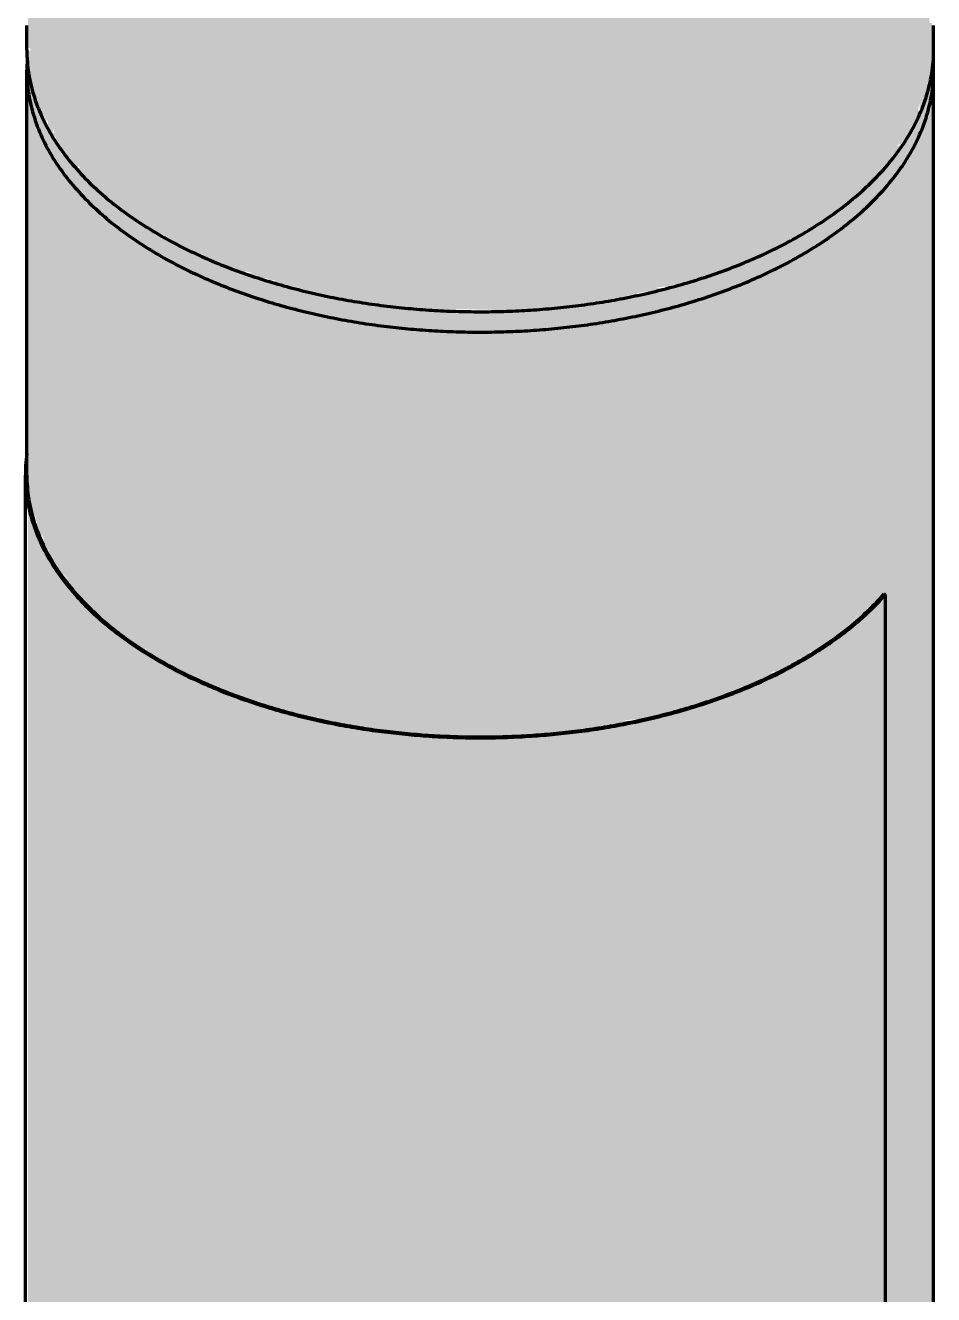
# Model space of a CAD drawing. Header units: millimetres. Extents: x 0 to 420, y 0 to 297.
# Drawn here: x 207.8 to 244.2, y 191.5 to 242.3 of the extents above; entities that cross this region are included whole.
import ezdxf

# ---------------------------------------------------------------- set-up
doc = ezdxf.new("R2010")
doc.units = ezdxf.units.MM
doc.layers.add('01-VISIBLE', color=7, linetype='CONTINUOUS', lineweight=70)
doc.layers.add('13-GRAFICA', color=30, linetype='CONTINUOUS', lineweight=18)

msp = doc.modelspace()

# ---------------------------------------------------------------- hatches: boundary and pattern name
at = {"layer": '13-GRAFICA', "true_color": 0xb21820}
h = msp.add_hatch(color=7, dxfattribs=at)
h.dxf.hatch_style = 1
h.paths.add_polyline_path([(212.591, 249.797), (212.691, 249.797), (212.791, 249.997), (212.991, 249.997), (214.391, 251.497), (214.591, 251.497), (215.891, 252.897), (216.091, 252.897), (216.091, 252.997), (216.191, 252.997), (217.491, 254.397), (217.691, 254.397), (217.991, 254.797), (219.191, 254.997), (219.191, 254.797), (219.091, 254.797), (219.191, 253.497), (219.291, 253.497), (219.291, 253.097), (219.391, 253.097), (219.391, 252.897), (219.491, 252.897), (219.491, 252.597), (219.591, 252.597), (219.591, 252.397), (219.691, 252.397), (219.891, 251.797), (220.091, 251.697), (220.091, 251.497), (220.391, 251.297), (220.391, 251.097), (220.491, 251.097), (220.991, 250.497), (221.191, 250.497), (221.391, 250.197), (221.591, 250.197), (221.591, 250.097), (221.791, 250.097), (221.791, 249.997), (221.991, 249.997), (221.991, 249.897), (222.291, 249.897), (222.291, 249.797), (223.191, 249.797), (223.191, 249.897), (223.491, 249.897), (223.591, 249.697), (223.891, 249.697), (223.891, 249.597), (224.391, 249.497), (224.391, 249.397), (224.891, 249.397), (224.891, 249.297), (225.991, 249.297), (225.991, 249.197), (226.291, 249.197), (226.291, 249.297), (227.191, 249.297), (227.191, 249.397), (227.891, 249.497), (227.891, 249.597), (228.091, 249.597), (228.091, 249.697), (228.591, 249.797), (228.691, 249.997), (228.891, 249.997), (228.891, 250.097), (229.491, 250.597), (229.591, 250.997), (229.791, 250.997), (229.791, 250.897), (229.991, 250.897), (230.091, 250.697), (230.291, 250.697), (230.291, 250.597), (230.491, 250.597), (230.591, 250.397), (230.791, 250.397), (230.891, 250.197), (231.091, 250.197), (231.191, 249.997), (231.391, 249.997), (231.391, 249.897), (231.491, 249.897), (231.591, 249.697), (231.791, 249.697), (231.891, 249.497), (232.091, 249.497), (232.291, 249.197), (232.491, 249.197), (232.691, 248.897), (232.891, 248.897), (232.891, 248.797), (232.991, 248.797), (233.091, 248.597), (233.291, 248.597), (233.491, 248.297), (233.691, 248.297), (233.691, 248.197), (233.791, 248.197), (233.991, 247.897), (234.191, 247.897), (234.591, 247.397), (234.791, 247.397), (235.091, 246.997), (235.291, 246.997), (235.791, 246.397), (235.991, 246.397), (236.591, 245.697), (236.791, 245.697), (237.591, 244.797), (238.191, 244.797), (238.191, 244.897), (238.591, 244.997), (238.691, 245.197), (239.291, 245.397), (239.391, 245.597), (239.791, 245.697), (239.891, 245.897), (240.491, 246.097), (240.591, 246.297), (241.191, 246.497), (241.291, 246.697), (241.891, 246.897), (241.991, 247.097), (242.591, 247.297), (242.591, 247.197), (243.191, 246.697), (243.191, 246.297), (243.291, 246.297), (243.391, 245.597), (243.491, 245.597), (243.591, 244.897), (243.691, 244.897), (243.791, 244.197), (243.891, 244.197), (243.991, 242.397), (244.091, 242.397), (244.091, 240.497), (243.991, 240.497), (243.991, 240.097), (243.891, 240.097), (243.891, 239.797), (243.791, 239.797), (243.791, 239.497), (243.691, 239.497), (243.691, 239.197), (243.591, 239.197), (243.391, 238.297), (243.291, 238.297), (243.291, 238.097), (243.091, 237.997), (243.091, 237.797), (242.691, 237.497), (242.691, 237.297), (242.391, 237.097), (242.391, 236.897), (241.991, 236.597), (241.991, 236.397), (241.691, 236.197), (241.691, 235.997), (241.591, 235.997), (241.491, 235.797), (241.291, 235.797), (241.091, 235.497), (240.891, 235.497), (240.791, 235.297), (240.591, 235.297), (240.391, 234.997), (240.191, 234.997), (239.991, 234.697), (239.791, 234.697), (239.591, 234.397), (239.391, 234.397), (239.391, 234.297), (239.291, 234.297), (239.191, 234.097), (238.991, 234.097), (238.891, 233.897), (238.691, 233.897), (238.691, 233.797), (238.491, 233.797), (238.491, 233.697), (238.191, 233.697), (238.191, 233.597), (237.991, 233.597), (237.991, 233.497), (237.791, 233.497), (237.791, 233.397), (237.591, 233.397), (237.591, 233.297), (237.391, 233.297), (237.391, 233.197), (237.091, 233.197), (237.091, 233.097), (236.891, 233.097), (236.891, 232.997), (236.691, 232.997), (236.691, 232.897), (236.491, 232.897), (236.491, 232.797), (236.291, 232.797), (236.291, 232.697), (235.991, 232.697), (235.991, 232.597), (235.791, 232.597), (235.791, 232.497), (235.591, 232.497), (235.591, 232.397), (235.391, 232.397), (235.391, 232.297), (234.991, 232.297), (234.991, 232.197), (234.591, 232.197), (234.591, 232.097), (234.191, 232.097), (234.191, 231.997), (232.991, 231.797), (232.991, 231.697), (232.291, 231.597), (232.291, 231.497), (231.891, 231.497), (231.891, 231.397), (231.491, 231.397), (231.491, 231.297), (229.791, 231.197), (229.791, 231.097), (228.791, 231.097), (228.791, 230.997), (227.891, 230.997), (227.891, 230.897), (222.591, 230.997), (222.591, 231.097), (221.991, 231.097), (221.991, 231.197), (221.491, 231.197), (221.491, 231.297), (220.891, 231.297), (220.891, 231.397), (220.391, 231.397), (220.391, 231.497), (219.791, 231.497), (219.791, 231.597), (219.191, 231.597), (219.191, 231.697), (218.291, 231.797), (218.291, 231.897), (218.091, 231.897), (218.091, 231.997), (217.791, 231.997), (217.791, 232.097), (217.491, 232.097), (217.491, 232.197), (217.191, 232.197), (217.191, 232.297), (216.891, 232.297), (216.891, 232.397), (215.991, 232.597), (215.991, 232.697), (215.791, 232.697), (215.791, 232.797), (214.891, 232.997), (214.891, 233.097), (214.291, 233.297), (214.191, 233.497), (213.791, 233.597), (213.691, 233.797), (213.091, 233.997), (212.991, 234.197), (212.391, 234.397), (212.291, 234.597), (211.891, 234.697), (211.791, 234.897), (211.591, 234.897), (209.891, 236.697), (209.691, 236.697), (209.691, 236.797), (209.391, 236.997), (209.391, 237.197), (209.291, 237.197), (209.291, 237.397), (209.191, 237.397), (209.191, 237.597), (209.091, 237.597), (208.891, 238.197), (208.691, 238.297), (208.691, 238.497), (208.591, 238.497), (208.591, 238.697), (208.491, 238.697), (208.491, 238.897), (208.391, 238.897), (208.391, 239.097), (208.291, 239.097), (208.291, 239.297), (208.191, 239.297), (208.191, 239.497), (208.091, 239.497), (208.091, 240.497), (207.991, 240.497), (207.991, 241.397), (207.891, 241.397), (207.891, 243.097), (207.991, 243.097), (207.991, 243.497), (208.091, 243.497), (208.191, 244.197), (208.291, 244.197), (208.291, 244.497), (208.391, 244.497), (208.391, 244.897), (208.491, 244.897), (208.491, 245.197), (208.591, 245.197), (208.591, 245.597), (209.191, 246.097), (209.191, 246.297), (209.691, 246.697), (209.691, 246.897), (210.191, 247.297), (210.191, 247.497), (210.291, 247.497), (211.191, 248.497), (211.391, 248.497)])
h = msp.add_hatch(color=7, dxfattribs=at)
h.dxf.hatch_style = 1
h.paths.add_polyline_path([(208.591, 184.497), (208.491, 184.497), (208.491, 184.697), (208.391, 184.697), (208.391, 185.097), (208.291, 185.097), (208.191, 185.697), (208.091, 185.697), (208.091, 186.097), (208.191, 186.097), (208.191, 185.797), (208.291, 185.797), (208.291, 185.497), (208.391, 185.497), (208.391, 185.197), (208.491, 185.197), (208.491, 184.897), (208.591, 184.897), (208.791, 184.297), (209.191, 183.997), (209.191, 183.797), (209.591, 183.497), (209.591, 183.297), (209.991, 182.997), (209.991, 182.797), (210.391, 182.497), (210.391, 182.297), (210.691, 182.197), (210.791, 181.997), (210.991, 181.997), (211.191, 181.697), (211.391, 181.697), (211.391, 181.597), (211.491, 181.597), (211.591, 181.397), (211.791, 181.397), (211.991, 181.097), (212.191, 181.097), (212.291, 180.897), (212.491, 180.897), (212.491, 180.797), (212.591, 180.797), (212.691, 180.597), (212.891, 180.597), (213.091, 180.297), (213.391, 180.297), (213.391, 180.197), (213.591, 180.197), (213.591, 180.097), (213.791, 180.097), (213.791, 179.997), (213.991, 179.997), (213.991, 179.897), (214.191, 179.897), (214.191, 179.797), (214.491, 179.797), (214.491, 179.697), (214.691, 179.697), (214.691, 179.597), (214.891, 179.597), (214.891, 179.497), (215.091, 179.497), (215.091, 179.397), (215.291, 179.397), (215.291, 179.297), (215.591, 179.297), (215.591, 179.197), (215.791, 179.197), (215.791, 179.097), (215.991, 179.097), (215.991, 178.997), (216.191, 178.997), (216.191, 178.897), (216.391, 178.897), (216.391, 178.797), (217.191, 178.697), (217.191, 178.597), (217.491, 178.597), (217.491, 178.497), (217.891, 178.497), (217.891, 178.397), (218.291, 178.397), (218.291, 178.297), (218.691, 178.297), (218.691, 178.197), (218.991, 178.197), (218.991, 178.097), (219.391, 178.097), (219.391, 177.997), (219.791, 177.997), (219.791, 177.897), (220.191, 177.897), (220.191, 177.797), (220.691, 177.797), (220.691, 177.697), (223.391, 177.497), (223.391, 177.397), (224.191, 177.397), (224.191, 177.297), (229.091, 177.397), (229.091, 177.497), (229.691, 177.497), (229.691, 177.597), (230.291, 177.597), (230.291, 177.697), (230.991, 177.697), (230.991, 177.797), (231.591, 177.797), (231.591, 177.897), (232.191, 177.897), (232.191, 177.997), (233.191, 178.097), (233.191, 178.197), (233.491, 178.197), (233.491, 178.297), (233.791, 178.297), (233.791, 178.397), (234.091, 178.397), (234.091, 178.497), (234.391, 178.497), (234.391, 178.597), (234.691, 178.597), (234.691, 178.697), (235.091, 178.697), (235.091, 178.797), (235.391, 178.797), (235.391, 178.897), (235.691, 178.897), (235.691, 178.997), (236.591, 179.197), (236.591, 179.297), (236.791, 179.297), (236.791, 179.397), (236.991, 179.397), (236.991, 179.497), (237.191, 179.497), (237.191, 179.597), (237.391, 179.597), (237.391, 179.697), (237.991, 179.897), (238.091, 180.097), (238.291, 180.097), (238.291, 180.197), (238.491, 180.197), (238.491, 180.297), (238.691, 180.297), (238.691, 180.397), (238.891, 180.397), (238.891, 180.497), (239.491, 180.697), (239.591, 180.897), (239.991, 180.997), (239.991, 181.097), (240.091, 181.097), (240.491, 181.597), (240.691, 181.597), (241.291, 182.297), (241.491, 182.297), (241.991, 182.897), (242.191, 182.897), (242.191, 219.497), (241.891, 219.397), (241.391, 218.797), (241.191, 218.797), (241.191, 218.697), (241.091, 218.697), (240.591, 218.097), (240.391, 218.097), (239.891, 217.497), (239.691, 217.497), (239.691, 217.397), (239.091, 217.197), (238.991, 216.997), (238.791, 216.997), (238.791, 216.897), (238.591, 216.897), (238.591, 216.797), (238.391, 216.797), (238.391, 216.697), (238.191, 216.697), (238.191, 216.597), (237.591, 216.397), (237.491, 216.197), (237.291, 216.197), (237.291, 216.097), (237.091, 216.097), (237.091, 215.997), (236.891, 215.997), (236.891, 215.897), (236.691, 215.897), (236.691, 215.797), (236.391, 215.797), (236.391, 215.697), (236.091, 215.697), (236.091, 215.597), (235.791, 215.597), (235.791, 215.497), (235.491, 215.497), (235.491, 215.397), (235.191, 215.397), (235.191, 215.297), (234.891, 215.297), (234.891, 215.197), (234.591, 215.197), (234.591, 215.097), (234.191, 215.097), (234.191, 214.997), (233.891, 214.997), (233.891, 214.897), (233.591, 214.897), (233.591, 214.797), (233.291, 214.797), (233.291, 214.697), (232.991, 214.697), (232.991, 214.597), (231.791, 214.497), (231.791, 214.397), (231.191, 214.397), (231.191, 214.297), (230.591, 214.297), (230.591, 214.197), (229.991, 214.197), (229.991, 214.097), (229.391, 214.097), (229.391, 213.997), (228.291, 213.997), (228.291, 213.897), (223.891, 213.897), (223.891, 213.997), (222.991, 213.997), (222.991, 214.097), (220.391, 214.297), (220.391, 214.397), (219.591, 214.497), (219.591, 214.597), (219.291, 214.597), (219.291, 214.697), (218.091, 214.897), (218.091, 214.997), (217.791, 214.997), (217.791, 215.097), (216.591, 215.297), (216.591, 215.397), (216.091, 215.497), (216.091, 215.597), (215.891, 215.597), (215.891, 215.697), (215.691, 215.697), (215.691, 215.797), (215.491, 215.797), (215.491, 215.897), (215.291, 215.897), (215.291, 215.997), (214.991, 215.997), (214.991, 216.097), (214.791, 216.097), (214.791, 216.197), (214.591, 216.197), (214.591, 216.297), (214.391, 216.297), (214.391, 216.397), (214.191, 216.397), (214.191, 216.497), (213.991, 216.497), (213.991, 216.597), (213.691, 216.597), (213.691, 216.697), (213.091, 216.897), (213.091, 216.997), (212.791, 217.097), (212.591, 217.397), (212.391, 217.397), (212.191, 217.697), (211.991, 217.697), (211.891, 217.897), (211.691, 217.897), (211.491, 218.197), (211.291, 218.197), (211.091, 218.497), (210.891, 218.497), (210.691, 218.797), (210.391, 218.897), (210.391, 219.097), (209.991, 219.397), (209.991, 219.597), (209.591, 219.897), (209.591, 220.097), (209.491, 220.097), (209.491, 220.197), (209.191, 220.397), (209.191, 220.597), (208.791, 220.897), (208.691, 221.397), (208.591, 221.397), (208.491, 221.897), (208.391, 221.897), (208.391, 222.197), (208.291, 222.197), (208.191, 222.697), (208.091, 222.697), (208.091, 223.097), (207.991, 223.097), (207.991, 224.597), (207.891, 224.597), (207.891, 241.297), (207.991, 241.297), (207.991, 240.497), (208.091, 240.497), (208.091, 239.497), (208.191, 239.497), (208.191, 239.297), (208.291, 239.297), (208.291, 239.097), (208.391, 239.097), (208.391, 238.897), (208.491, 238.897), (208.691, 238.297), (208.891, 238.197), (208.891, 237.997), (208.991, 237.997), (208.991, 237.797), (209.091, 237.797), (209.091, 237.597), (209.191, 237.597), (209.391, 236.997), (209.491, 236.997), (209.691, 236.697), (209.891, 236.697), (209.891, 236.597), (209.991, 236.597), (211.591, 234.897), (211.791, 234.897), (211.891, 234.697), (212.291, 234.597), (212.391, 234.397), (212.991, 234.197), (213.091, 233.997), (213.691, 233.797), (213.791, 233.597), (214.191, 233.497), (214.291, 233.297), (214.491, 233.297), (214.491, 233.197), (214.691, 233.197), (214.691, 233.097), (214.891, 233.097), (214.891, 232.997), (215.191, 232.997), (215.191, 232.897), (215.791, 232.797), (215.791, 232.697), (215.991, 232.697), (215.991, 232.597), (216.291, 232.597), (216.291, 232.497), (216.591, 232.497), (216.591, 232.397), (216.891, 232.397), (216.891, 232.297), (217.191, 232.297), (217.191, 232.197), (218.091, 231.997), (218.091, 231.897), (218.291, 231.897), (218.291, 231.797), (219.191, 231.697), (219.191, 231.597), (219.791, 231.597), (219.791, 231.497), (220.391, 231.497), (220.391, 231.397), (220.891, 231.397), (220.891, 231.297), (221.491, 231.297), (221.491, 231.197), (221.991, 231.197), (221.991, 231.097), (222.591, 231.097), (222.591, 230.997), (224.791, 230.997), (224.791, 230.897), (227.891, 230.897), (227.891, 230.997), (228.791, 230.997), (228.791, 231.097), (229.791, 231.097), (229.791, 231.197), (231.491, 231.297), (231.491, 231.397), (232.691, 231.597), (232.691, 231.697), (232.991, 231.697), (232.991, 231.797), (233.391, 231.797), (233.391, 231.897), (233.791, 231.897), (233.791, 231.997), (234.191, 231.997), (234.191, 232.097), (235.391, 232.297), (235.391, 232.397), (235.591, 232.397), (235.591, 232.497), (235.791, 232.497), (235.791, 232.597), (235.991, 232.597), (235.991, 232.697), (236.291, 232.697), (236.291, 232.797), (236.491, 232.797), (236.491, 232.897), (236.691, 232.897), (236.691, 232.997), (236.891, 232.997), (236.891, 233.097), (237.091, 233.097), (237.091, 233.197), (237.391, 233.197), (237.391, 233.297), (237.591, 233.297), (237.591, 233.397), (237.791, 233.397), (237.791, 233.497), (237.991, 233.497), (237.991, 233.597), (238.191, 233.597), (238.191, 233.697), (238.491, 233.697), (238.491, 233.797), (238.891, 233.897), (238.991, 234.097), (239.191, 234.097), (239.391, 234.397), (239.591, 234.397), (239.791, 234.697), (239.991, 234.697), (240.191, 234.997), (240.391, 234.997), (240.591, 235.297), (240.791, 235.297), (240.891, 235.497), (241.091, 235.497), (241.291, 235.797), (241.491, 235.797), (241.491, 235.897), (241.691, 235.997), (241.691, 236.197), (241.991, 236.397), (241.991, 236.597), (242.391, 236.897), (242.391, 237.097), (242.691, 237.297), (242.691, 237.497), (242.791, 237.497), (242.791, 237.597), (243.091, 237.797), (243.091, 237.997), (243.291, 238.097), (243.391, 238.597), (243.491, 238.597), (243.491, 238.897), (243.591, 238.897), (243.591, 239.197), (243.691, 239.197), (243.691, 239.497), (243.791, 239.497), (243.791, 239.797), (243.891, 239.797), (243.891, 240.097), (243.991, 240.097), (243.991, 240.497), (244.091, 240.497), (244.091, 184.397), (243.991, 184.397), (243.991, 184.097), (243.891, 184.097), (243.891, 183.797), (243.791, 183.797), (243.791, 183.497), (243.691, 183.497), (243.691, 183.197), (243.591, 183.197), (243.591, 182.797), (243.491, 182.797), (243.391, 182.297), (243.291, 182.297), (243.191, 181.997), (242.791, 181.697), (242.791, 181.497), (242.491, 181.297), (242.491, 181.097), (242.091, 180.797), (242.091, 180.597), (241.791, 180.397), (241.791, 180.197), (241.691, 180.197), (241.491, 179.897), (241.291, 179.897), (241.091, 179.597), (240.891, 179.597), (240.691, 179.297), (240.491, 179.297), (240.391, 179.097), (240.191, 179.097), (239.991, 178.797), (239.791, 178.797), (239.591, 178.497), (239.391, 178.497), (239.191, 178.197), (238.991, 178.197), (238.991, 178.097), (238.691, 177.997), (238.691, 177.897), (238.391, 177.897), (238.391, 177.797), (238.191, 177.797), (238.191, 177.697), (237.991, 177.697), (237.991, 177.597), (237.791, 177.597), (237.791, 177.497), (237.591, 177.497), (237.591, 177.397), (237.291, 177.397), (237.291, 177.297), (237.091, 177.297), (237.091, 177.197), (236.891, 177.197), (236.891, 177.097), (236.691, 177.097), (236.691, 176.997), (236.491, 176.997), (236.491, 176.897), (236.191, 176.897), (236.191, 176.797), (235.991, 176.797), (235.991, 176.697), (235.791, 176.697), (235.791, 176.597), (235.591, 176.597), (235.591, 176.497), (235.291, 176.497), (235.291, 176.397), (234.091, 176.197), (234.091, 176.097), (233.791, 176.097), (233.791, 175.997), (233.391, 175.997), (233.391, 175.897), (232.991, 175.897), (232.991, 175.797), (232.591, 175.797), (232.591, 175.697), (232.191, 175.697), (232.191, 175.597), (231.791, 175.597), (231.791, 175.497), (231.391, 175.497), (231.391, 175.397), (230.491, 175.397), (230.491, 175.297), (229.091, 175.197), (229.091, 176.497), (228.091, 176.497), (228.091, 176.397), (225.291, 176.397), (225.291, 176.297), (225.091, 176.297), (225.091, 176.397), (223.991, 176.397), (223.991, 176.497), (222.891, 176.497), (222.891, 176.597), (220.991, 176.697), (220.991, 176.797), (220.091, 176.897), (220.091, 176.997), (219.691, 176.997), (219.691, 177.097), (219.291, 177.097), (219.291, 177.197), (218.791, 177.197), (218.791, 177.297), (218.391, 177.297), (218.391, 177.397), (217.991, 177.397), (217.991, 177.497), (217.491, 177.497), (217.491, 176.297), (216.891, 176.397), (216.891, 176.497), (216.791, 176.497), (216.791, 178.297), (216.591, 178.297), (216.591, 178.397), (216.391, 178.397), (216.391, 178.497), (216.091, 178.497), (216.091, 178.597), (215.891, 178.597), (215.891, 178.697), (215.591, 178.697), (215.591, 178.797), (215.391, 178.797), (215.391, 178.897), (215.091, 178.897), (215.091, 178.997), (214.891, 178.997), (214.891, 179.097), (214.691, 179.097), (214.691, 179.197), (214.391, 179.197), (214.391, 179.297), (213.991, 179.397), (213.891, 179.597), (213.291, 179.797), (213.191, 179.997), (212.591, 180.197), (212.491, 180.397), (212.091, 180.497), (211.791, 180.897), (211.591, 180.897), (211.291, 181.297), (211.091, 181.297), (211.091, 181.397), (210.991, 181.397), (210.691, 181.797), (210.491, 181.797), (210.391, 181.997), (210.291, 181.997), (210.291, 180.397), (210.191, 180.397), (210.191, 180.497), (209.991, 180.597), (209.991, 182.397), (209.891, 182.397), (209.891, 182.597), (209.691, 182.697), (209.691, 182.897), (209.491, 182.997), (209.491, 183.197), (209.191, 183.397), (209.191, 183.597), (208.991, 183.697), (208.991, 183.897), (208.791, 183.997), (208.791, 184.197), (208.591, 184.297)])
at = {"layer": '13-GRAFICA', "true_color": 0xffffff}
h = msp.add_hatch(color=7, dxfattribs=at)
h.dxf.hatch_style = 1
h.paths.add_polyline_path([(207.891, 186.697), (207.891, 224.597), (207.991, 224.597), (207.991, 223.097), (208.091, 223.097), (208.091, 222.697), (208.191, 222.697), (208.191, 222.397), (208.291, 222.397), (208.291, 222.197), (208.391, 222.197), (208.491, 221.597), (208.591, 221.597), (208.591, 221.397), (208.691, 221.397), (208.691, 221.097), (208.791, 221.097), (208.791, 220.897), (209.191, 220.597), (209.191, 220.397), (209.591, 220.097), (209.591, 219.897), (209.991, 219.597), (209.991, 219.397), (210.391, 219.097), (210.491, 218.797), (210.691, 218.797), (210.891, 218.497), (211.091, 218.497), (211.291, 218.197), (211.491, 218.197), (211.691, 217.897), (211.891, 217.897), (211.991, 217.697), (212.191, 217.697), (212.391, 217.397), (212.591, 217.397), (212.591, 217.297), (212.691, 217.297), (212.791, 217.097), (212.991, 217.097), (213.091, 216.897), (213.291, 216.897), (213.291, 216.797), (213.491, 216.797), (213.491, 216.697), (213.691, 216.697), (213.691, 216.597), (213.991, 216.597), (213.991, 216.497), (214.191, 216.497), (214.191, 216.397), (214.391, 216.397), (214.391, 216.297), (214.591, 216.297), (214.591, 216.197), (214.791, 216.197), (214.791, 216.097), (214.991, 216.097), (214.991, 215.997), (215.291, 215.997), (215.291, 215.897), (215.491, 215.897), (215.491, 215.797), (215.691, 215.797), (215.691, 215.697), (215.891, 215.697), (215.891, 215.597), (216.091, 215.597), (216.091, 215.497), (216.391, 215.497), (216.391, 215.397), (216.591, 215.397), (216.591, 215.297), (217.791, 215.097), (217.791, 214.997), (218.091, 214.997), (218.091, 214.897), (219.291, 214.697), (219.291, 214.597), (219.991, 214.497), (219.991, 214.397), (220.391, 214.397), (220.391, 214.297), (222.991, 214.097), (222.991, 213.997), (223.891, 213.997), (223.891, 213.897), (228.291, 213.897), (228.291, 213.997), (229.391, 213.997), (229.391, 214.097), (229.991, 214.097), (229.991, 214.197), (230.591, 214.197), (230.591, 214.297), (231.191, 214.297), (231.191, 214.397), (232.991, 214.597), (232.991, 214.697), (233.291, 214.697), (233.291, 214.797), (233.591, 214.797), (233.591, 214.897), (233.891, 214.897), (233.891, 214.997), (234.191, 214.997), (234.191, 215.097), (234.591, 215.097), (234.591, 215.197), (234.891, 215.197), (234.891, 215.297), (235.191, 215.297), (235.191, 215.397), (235.491, 215.397), (235.491, 215.497), (235.791, 215.497), (235.791, 215.597), (236.691, 215.797), (236.691, 215.897), (236.891, 215.897), (236.891, 215.997), (237.491, 216.197), (237.591, 216.397), (237.791, 216.397), (237.791, 216.497), (237.991, 216.497), (237.991, 216.597), (238.191, 216.597), (238.191, 216.697), (238.391, 216.697), (238.391, 216.797), (238.991, 216.997), (239.091, 217.197), (239.291, 217.197), (239.291, 217.297), (239.891, 217.497), (239.891, 217.597), (239.991, 217.597), (240.391, 218.097), (240.591, 218.097), (241.191, 218.797), (241.391, 218.797), (241.891, 219.397), (242.191, 219.497), (242.191, 182.897), (241.991, 182.897), (241.491, 182.297), (241.291, 182.297), (241.291, 182.197), (241.191, 182.197), (240.691, 181.597), (240.491, 181.597), (239.991, 180.997), (239.591, 180.897), (239.491, 180.697), (239.291, 180.697), (239.291, 180.597), (239.091, 180.597), (239.091, 180.497), (238.891, 180.497), (238.891, 180.397), (238.691, 180.397), (238.691, 180.297), (238.091, 180.097), (237.991, 179.897), (237.791, 179.897), (237.791, 179.797), (237.591, 179.797), (237.591, 179.697), (237.391, 179.697), (237.391, 179.597), (237.191, 179.597), (237.191, 179.497), (236.991, 179.497), (236.991, 179.397), (236.791, 179.397), (236.791, 179.297), (236.591, 179.297), (236.591, 179.197), (236.291, 179.197), (236.291, 179.097), (235.991, 179.097), (235.991, 178.997), (235.691, 178.997), (235.691, 178.897), (235.391, 178.897), (235.391, 178.797), (235.091, 178.797), (235.091, 178.697), (234.691, 178.697), (234.691, 178.597), (234.391, 178.597), (234.391, 178.497), (234.091, 178.497), (234.091, 178.397), (233.791, 178.397), (233.791, 178.297), (233.491, 178.297), (233.491, 178.197), (233.191, 178.197), (233.191, 178.097), (232.791, 178.097), (232.791, 177.997), (232.191, 177.997), (232.191, 177.897), (231.591, 177.897), (231.591, 177.797), (230.991, 177.797), (230.991, 177.697), (230.291, 177.697), (230.291, 177.597), (229.691, 177.597), (229.691, 177.497), (229.091, 177.497), (229.091, 177.397), (226.291, 177.397), (226.291, 177.297), (224.191, 177.297), (224.191, 177.397), (223.391, 177.397), (223.391, 177.497), (220.691, 177.697), (220.691, 177.797), (220.191, 177.797), (220.191, 177.897), (218.991, 178.097), (218.991, 178.197), (218.691, 178.197), (218.691, 178.297), (217.491, 178.497), (217.491, 178.597), (217.191, 178.597), (217.191, 178.697), (216.391, 178.797), (216.391, 178.897), (216.191, 178.897), (216.191, 178.997), (215.991, 178.997), (215.991, 179.097), (215.791, 179.097), (215.791, 179.197), (215.591, 179.197), (215.591, 179.297), (215.291, 179.297), (215.291, 179.397), (215.091, 179.397), (215.091, 179.497), (214.891, 179.497), (214.891, 179.597), (214.691, 179.597), (214.691, 179.697), (214.491, 179.697), (214.491, 179.797), (214.191, 179.797), (214.191, 179.897), (213.991, 179.897), (213.991, 179.997), (213.791, 179.997), (213.791, 180.097), (213.591, 180.097), (213.591, 180.197), (213.391, 180.197), (213.391, 180.297), (213.091, 180.297), (213.091, 180.397), (212.991, 180.397), (212.891, 180.597), (212.691, 180.597), (212.491, 180.897), (212.291, 180.897), (212.291, 180.997), (211.991, 181.097), (211.791, 181.397), (211.591, 181.397), (211.391, 181.697), (211.191, 181.697), (210.991, 181.997), (210.791, 181.997), (210.691, 182.197), (210.391, 182.297), (210.391, 182.497), (209.991, 182.797), (209.991, 182.997), (209.591, 183.297), (209.591, 183.497), (209.491, 183.497), (209.491, 183.597), (209.191, 183.797), (209.191, 183.997), (208.791, 184.297), (208.791, 184.497), (208.691, 184.497), (208.691, 184.697), (208.591, 184.697), (208.591, 184.897), (208.491, 184.897), (208.491, 185.197), (208.391, 185.197), (208.391, 185.497), (208.291, 185.497), (208.291, 185.797), (208.191, 185.797), (207.991, 186.697)])

# ---------------------------------------------------------------- linework, layer by layer
at = {"layer": '01-VISIBLE'}
for p, q in [((207.85, 241.326), (207.85, 242.306)), ((244.15, 241.326), (244.15, 242.306)), ((207.85, 224.309), (207.85, 240.51)), ((244.15, 184.627), (244.15, 240.51)), ((207.79, 187.788), (207.79, 224.309)), ((242.172, 219.552), (242.225, 219.536)), ((242.225, 183.015), (242.225, 219.536))]:
    msp.add_line(p, q, dxfattribs=at)
for points in [[(207.85, 241.326), (207.851, 241.206), (207.855, 241.085), (207.861, 240.965), (207.869, 240.845), (207.88, 240.725), (207.893, 240.606), (207.908, 240.486), (207.926, 240.367), (207.946, 240.248), (207.969, 240.13), (207.993, 240.012), (208.02, 239.895), (208.049, 239.778), (208.08, 239.662), (208.114, 239.546), (208.149, 239.431), (208.187, 239.317), (208.226, 239.203), (208.268, 239.09), (208.311, 238.978), (208.357, 238.867), (208.404, 238.756), (208.454, 238.646), (208.505, 238.537), (208.557, 238.429), (208.612, 238.322), (208.668, 238.215), (208.726, 238.11), (208.786, 238.005), (208.847, 237.901), (208.909, 237.799), (208.973, 237.697), (209.039, 237.596), (209.106, 237.496), (209.174, 237.397), (209.244, 237.299), (209.315, 237.202), (209.387, 237.105), (209.461, 237.01), (209.536, 236.916), (209.612, 236.822), (209.689, 236.73), (209.767, 236.639), (209.847, 236.548), (209.927, 236.458), (210.008, 236.37), (210.091, 236.282), (210.174, 236.195), (210.259, 236.11), (210.344, 236.025), (210.43, 235.941), (210.517, 235.858), (210.605, 235.775), (210.694, 235.694), (210.784, 235.614), (210.874, 235.534), (210.965, 235.456), (211.057, 235.378), (211.15, 235.301), (211.243, 235.225), (211.337, 235.15), (211.432, 235.076), (211.527, 235.002), (211.623, 234.93), (211.72, 234.858), (211.817, 234.787), (211.915, 234.717), (212.014, 234.648), (212.113, 234.579), (212.212, 234.512), (212.312, 234.445), (212.413, 234.379), (212.514, 234.313), (212.615, 234.249), (212.717, 234.185), (212.82, 234.122), (212.923, 234.059), (213.026, 233.998), (213.13, 233.937), (213.235, 233.877), (213.339, 233.818), (213.444, 233.759), (213.55, 233.701), (213.656, 233.644), (213.762, 233.587), (213.869, 233.532), (213.976, 233.477), (214.083, 233.422), (214.191, 233.369), (214.299, 233.315), (214.407, 233.263), (214.516, 233.211), (214.625, 233.16), (214.734, 233.11), (214.844, 233.06), (214.954, 233.011), (215.064, 232.963), (215.175, 232.915), (215.285, 232.868), (215.396, 232.821), (215.508, 232.776), (215.619, 232.73), (215.731, 232.686), (215.843, 232.642), (215.955, 232.598), (216.068, 232.555), (216.181, 232.513), (216.293, 232.472), (216.407, 232.431), (216.52, 232.39), (216.634, 232.35), (216.747, 232.311), (216.861, 232.272), (216.976, 232.234), (217.09, 232.197), (217.204, 232.16), (217.319, 232.123), (217.434, 232.088), (217.549, 232.052), (217.664, 232.018), (217.78, 231.984), (217.895, 231.95), (218.011, 231.917), (218.127, 231.884), (218.243, 231.852), (218.359, 231.821), (218.476, 231.79), (218.592, 231.76), (218.709, 231.73), (218.826, 231.701), (218.942, 231.672), (219.059, 231.644), (219.177, 231.616), (219.294, 231.589), (219.411, 231.562), (219.529, 231.536), (219.646, 231.51), (219.764, 231.485), (219.882, 231.46), (220, 231.436), (220.118, 231.413), (220.236, 231.39), (220.354, 231.367), (220.472, 231.345), (220.591, 231.323), (220.709, 231.302), (220.828, 231.282), (220.947, 231.262), (221.065, 231.242), (221.184, 231.223), (221.303, 231.204), (221.422, 231.186), (221.541, 231.168), (221.66, 231.151), (221.78, 231.134), (221.899, 231.118), (222.018, 231.102), (222.138, 231.087), (222.257, 231.072), (222.377, 231.058), (222.496, 231.044), (222.616, 231.031), (222.735, 231.018), (222.855, 231.006), (222.975, 230.994), (223.095, 230.982), (223.215, 230.971), (223.334, 230.961), (223.454, 230.951), (223.574, 230.941), (223.694, 230.932), (223.814, 230.923), (223.935, 230.915), (224.055, 230.908), (224.175, 230.9), (224.295, 230.894), (224.415, 230.887), (224.535, 230.881), (224.656, 230.876), (224.776, 230.871), (224.896, 230.867), (225.017, 230.863), (225.137, 230.859), (225.257, 230.856), (225.378, 230.853), (225.498, 230.851), (225.618, 230.85), (225.739, 230.848), (225.859, 230.848), (225.979, 230.847), (226.1, 230.847), (226.22, 230.848), (226.34, 230.849), (226.461, 230.851), (226.581, 230.853), (226.701, 230.855), (226.822, 230.858), (226.942, 230.861), (227.062, 230.865), (227.183, 230.869), (227.303, 230.874), (227.423, 230.879), (227.544, 230.885), (227.664, 230.891), (227.784, 230.898), (227.904, 230.905), (228.024, 230.913), (228.144, 230.921), (228.264, 230.929), (228.384, 230.938), (228.504, 230.947), (228.624, 230.957), (228.744, 230.968), (228.864, 230.978), (228.984, 230.99), (229.104, 231.002), (229.224, 231.014), (229.343, 231.026), (229.463, 231.04), (229.582, 231.053), (229.702, 231.067), (229.821, 231.082), (229.941, 231.097), (230.06, 231.113), (230.18, 231.129), (230.299, 231.145), (230.418, 231.162), (230.537, 231.18), (230.656, 231.198), (230.775, 231.216), (230.894, 231.235), (231.013, 231.255), (231.131, 231.275), (231.25, 231.295), (231.368, 231.316), (231.487, 231.337), (231.605, 231.359), (231.724, 231.382), (231.842, 231.405), (231.96, 231.428), (232.078, 231.452), (232.196, 231.477), (232.313, 231.502), (232.431, 231.527), (232.548, 231.553), (232.666, 231.58), (232.783, 231.607), (232.9, 231.634), (233.017, 231.662), (233.134, 231.691), (233.251, 231.72), (233.368, 231.749), (233.484, 231.78), (233.601, 231.81), (233.717, 231.842), (233.833, 231.873), (233.949, 231.906), (234.065, 231.938), (234.18, 231.972), (234.296, 232.006), (234.411, 232.04), (234.526, 232.075), (234.641, 232.111), (234.756, 232.147), (234.871, 232.184), (234.985, 232.221), (235.099, 232.259), (235.214, 232.298), (235.327, 232.337), (235.441, 232.376), (235.554, 232.417), (235.668, 232.457), (235.781, 232.499), (235.894, 232.541), (236.006, 232.583), (236.118, 232.627), (236.231, 232.67), (236.342, 232.715), (236.454, 232.76), (236.565, 232.806), (236.677, 232.852), (236.787, 232.899), (236.898, 232.946), (237.008, 232.995), (237.118, 233.043), (237.228, 233.093), (237.337, 233.143), (237.447, 233.194), (237.555, 233.245), (237.664, 233.297), (237.772, 233.35), (237.88, 233.404), (237.987, 233.458), (238.094, 233.513), (238.201, 233.568), (238.308, 233.625), (238.414, 233.681), (238.519, 233.739), (238.625, 233.797), (238.73, 233.857), (238.834, 233.916)], [(238.834, 233.916), (238.938, 233.977), (239.043, 234.039), (239.146, 234.101), (239.249, 234.164), (239.352, 234.228), (239.454, 234.293), (239.556, 234.358), (239.657, 234.424), (239.758, 234.491), (239.858, 234.559), (239.957, 234.627), (240.056, 234.697), (240.155, 234.767), (240.253, 234.838), (240.35, 234.91), (240.446, 234.982), (240.542, 235.056), (240.638, 235.13), (240.732, 235.206), (240.826, 235.282), (240.919, 235.359), (241.012, 235.436), (241.104, 235.515), (241.195, 235.595), (241.285, 235.675), (241.374, 235.757), (241.463, 235.839), (241.55, 235.922), (241.637, 236.006), (241.723, 236.091), (241.808, 236.177), (241.892, 236.264), (241.975, 236.352), (242.057, 236.441), (242.138, 236.531), (242.218, 236.622), (242.297, 236.713), (242.375, 236.806), (242.451, 236.899), (242.526, 236.994), (242.601, 237.09), (242.673, 237.186), (242.745, 237.283), (242.815, 237.382), (242.884, 237.481), (242.952, 237.581), (243.018, 237.683), (243.082, 237.785), (243.145, 237.888), (243.207, 237.992), (243.267, 238.097), (243.325, 238.203), (243.382, 238.31), (243.437, 238.417), (243.49, 238.526), (243.541, 238.635), (243.591, 238.746), (243.639, 238.857), (243.685, 238.968), (243.729, 239.081), (243.771, 239.194), (243.81, 239.309), (243.848, 239.423), (243.884, 239.539), (243.918, 239.655), (243.949, 239.772), (243.978, 239.889), (244.006, 240.007), (244.03, 240.125), (244.053, 240.244), (244.073, 240.363), (244.091, 240.483), (244.107, 240.602), (244.12, 240.723), (244.131, 240.843), (244.139, 240.964), (244.145, 241.084), (244.149, 241.205), (244.15, 241.326)], [(207.864, 240.918), (207.86, 240.85), (207.856, 240.782), (207.853, 240.714), (207.852, 240.646), (207.85, 240.578), (207.85, 240.51)], [(244.15, 240.51), (244.15, 240.578), (244.148, 240.646), (244.147, 240.714), (244.144, 240.782), (244.14, 240.85), (244.136, 240.918)], [(207.85, 240.51), (207.851, 240.389), (207.855, 240.269), (207.861, 240.149), (207.869, 240.029), (207.88, 239.909), (207.893, 239.789), (207.908, 239.67), (207.926, 239.551), (207.946, 239.432), (207.969, 239.314), (207.993, 239.196), (208.02, 239.079), (208.049, 238.962), (208.08, 238.846), (208.114, 238.73), (208.149, 238.615), (208.187, 238.5), (208.226, 238.387), (208.268, 238.274), (208.311, 238.162), (208.357, 238.05), (208.404, 237.94), (208.454, 237.83), (208.505, 237.721), (208.557, 237.613), (208.612, 237.505), (208.668, 237.399), (208.726, 237.293), (208.786, 237.189), (208.847, 237.085), (208.909, 236.982), (208.973, 236.88), (209.039, 236.779), (209.106, 236.679), (209.174, 236.58), (209.244, 236.482), (209.315, 236.385), (209.387, 236.289), (209.461, 236.194), (209.536, 236.099), (209.612, 236.006), (209.689, 235.914), (209.767, 235.822), (209.847, 235.732), (209.927, 235.642), (210.008, 235.553), (210.091, 235.466), (210.174, 235.379), (210.259, 235.293), (210.344, 235.208), (210.43, 235.124), (210.517, 235.041), (210.605, 234.959), (210.694, 234.878), (210.784, 234.797), (210.874, 234.718), (210.965, 234.639), (211.057, 234.562), (211.15, 234.485), (211.243, 234.409), (211.337, 234.334), (211.432, 234.259), (211.527, 234.186), (211.623, 234.113), (211.72, 234.042), (211.817, 233.971), (211.915, 233.901), (212.014, 233.831), (212.113, 233.763), (212.212, 233.695), (212.312, 233.628), (212.413, 233.562), (212.514, 233.497), (212.615, 233.432), (212.717, 233.368), (212.82, 233.305), (212.923, 233.243), (213.026, 233.181), (213.13, 233.121), (213.235, 233.061), (213.339, 233.001), (213.444, 232.943), (213.55, 232.885), (213.656, 232.827), (213.762, 232.771), (213.869, 232.715), (213.976, 232.66), (214.083, 232.606), (214.191, 232.552), (214.299, 232.499), (214.407, 232.447), (214.516, 232.395), (214.625, 232.344), (214.734, 232.294), (214.844, 232.244), (214.954, 232.195), (215.064, 232.146), (215.175, 232.099), (215.285, 232.051), (215.396, 232.005), (215.508, 231.959), (215.619, 231.914), (215.731, 231.869), (215.843, 231.825), (215.955, 231.782), (216.068, 231.739), (216.181, 231.697), (216.293, 231.655), (216.407, 231.614), (216.52, 231.574), (216.634, 231.534), (216.747, 231.495), (216.861, 231.456), (216.976, 231.418), (217.09, 231.38), (217.204, 231.343), (217.319, 231.307), (217.434, 231.271), (217.549, 231.236), (217.664, 231.201), (217.78, 231.167), (217.895, 231.133), (218.011, 231.1), (218.127, 231.068), (218.243, 231.036), (218.359, 231.004), (218.476, 230.974), (218.592, 230.943), (218.709, 230.913), (218.826, 230.884), (218.942, 230.855), (219.059, 230.827), (219.177, 230.799), (219.294, 230.772), (219.411, 230.746), (219.529, 230.719), (219.646, 230.694), (219.764, 230.669), (219.882, 230.644), (220, 230.62), (220.118, 230.596), (220.236, 230.573), (220.354, 230.551), (220.472, 230.528), (220.591, 230.507), (220.709, 230.486), (220.828, 230.465), (220.947, 230.445), (221.065, 230.425), (221.184, 230.406), (221.303, 230.388), (221.422, 230.369), (221.541, 230.352), (221.66, 230.335), (221.78, 230.318), (221.899, 230.302), (222.018, 230.286), (222.138, 230.271), (222.257, 230.256), (222.377, 230.242), (222.496, 230.228), (222.616, 230.214), (222.735, 230.202), (222.855, 230.189), (222.975, 230.177), (223.095, 230.166), (223.215, 230.155), (223.334, 230.144), (223.454, 230.134), (223.574, 230.125), (223.694, 230.116), (223.814, 230.107), (223.935, 230.099), (224.055, 230.091), (224.175, 230.084), (224.295, 230.077), (224.415, 230.071), (224.535, 230.065), (224.656, 230.059), (224.776, 230.055), (224.896, 230.05), (225.017, 230.046), (225.137, 230.043), (225.257, 230.039), (225.378, 230.037), (225.498, 230.035), (225.618, 230.033), (225.739, 230.032), (225.859, 230.031), (225.979, 230.031), (226.1, 230.031), (226.22, 230.031), (226.34, 230.033), (226.461, 230.034), (226.581, 230.036), (226.701, 230.039), (226.822, 230.041), (226.942, 230.045), (227.062, 230.049), (227.183, 230.053), (227.303, 230.058), (227.423, 230.063), (227.544, 230.069), (227.664, 230.075), (227.784, 230.081), (227.904, 230.089), (228.024, 230.096), (228.144, 230.104), (228.264, 230.113), (228.384, 230.122), (228.504, 230.131), (228.624, 230.141), (228.744, 230.151), (228.864, 230.162), (228.984, 230.173), (229.104, 230.185), (229.224, 230.197), (229.343, 230.21), (229.463, 230.223), (229.582, 230.237), (229.702, 230.251), (229.821, 230.266), (229.941, 230.281), (230.06, 230.296), (230.18, 230.312), (230.299, 230.329), (230.418, 230.346), (230.537, 230.363), (230.656, 230.381), (230.775, 230.4), (230.894, 230.419), (231.013, 230.438), (231.131, 230.458), (231.25, 230.479), (231.368, 230.5), (231.487, 230.521), (231.605, 230.543), (231.724, 230.565), (231.842, 230.588), (231.96, 230.612), (232.078, 230.636), (232.196, 230.66), (232.313, 230.685), (232.431, 230.711), (232.548, 230.737), (232.666, 230.763), (232.783, 230.79), (232.9, 230.818), (233.017, 230.846), (233.134, 230.874), (233.251, 230.903), (233.368, 230.933), (233.484, 230.963), (233.601, 230.994), (233.717, 231.025), (233.833, 231.057), (233.949, 231.089), (234.065, 231.122), (234.18, 231.155), (234.296, 231.189), (234.411, 231.224), (234.526, 231.259), (234.641, 231.295), (234.756, 231.331), (234.871, 231.368), (234.985, 231.405), (235.099, 231.443), (235.214, 231.481), (235.327, 231.52), (235.441, 231.56), (235.554, 231.6), (235.668, 231.641), (235.781, 231.682), (235.894, 231.724), (236.006, 231.767), (236.118, 231.81), (236.231, 231.854), (236.342, 231.898), (236.454, 231.943), (236.565, 231.989), (236.677, 232.035), (236.787, 232.082), (236.898, 232.13), (237.008, 232.178), (237.118, 232.227), (237.228, 232.276), (237.337, 232.327), (237.447, 232.377), (237.555, 232.429), (237.664, 232.481), (237.772, 232.534), (237.88, 232.587), (237.987, 232.641), (238.094, 232.696), (238.201, 232.752), (238.308, 232.808), (238.414, 232.865), (238.519, 232.923), (238.625, 232.981), (238.73, 233.04), (238.834, 233.1)], [(238.834, 233.1), (238.938, 233.161), (239.043, 233.222), (239.146, 233.285), (239.249, 233.348), (239.352, 233.411), (239.454, 233.476), (239.556, 233.541), (239.657, 233.608), (239.758, 233.675), (239.858, 233.742), (239.957, 233.811), (240.056, 233.88), (240.155, 233.95), (240.253, 234.021), (240.35, 234.093), (240.446, 234.166), (240.542, 234.24), (240.638, 234.314), (240.732, 234.389), (240.826, 234.465), (240.919, 234.542), (241.012, 234.62), (241.104, 234.699), (241.195, 234.778), (241.285, 234.859), (241.374, 234.94), (241.463, 235.023), (241.55, 235.106), (241.637, 235.19), (241.723, 235.275), (241.808, 235.361), (241.892, 235.448), (241.975, 235.536), (242.057, 235.625), (242.138, 235.714), (242.218, 235.805), (242.297, 235.897), (242.375, 235.989), (242.451, 236.083), (242.526, 236.178), (242.601, 236.273), (242.673, 236.369), (242.745, 236.467), (242.815, 236.565), (242.884, 236.665), (242.952, 236.765), (243.018, 236.866), (243.082, 236.968), (243.145, 237.072), (243.207, 237.176), (243.267, 237.281), (243.325, 237.386), (243.382, 237.493), (243.437, 237.601), (243.49, 237.709), (243.541, 237.819), (243.591, 237.929), (243.639, 238.04), (243.685, 238.152), (243.729, 238.265), (243.771, 238.378), (243.81, 238.492), (243.848, 238.607), (243.884, 238.722), (243.918, 238.838), (243.949, 238.955), (243.978, 239.072), (244.006, 239.19), (244.03, 239.309), (244.053, 239.427), (244.073, 239.547), (244.091, 239.666), (244.107, 239.786), (244.12, 239.906), (244.131, 240.027), (244.139, 240.147), (244.145, 240.268), (244.149, 240.389), (244.15, 240.51)], [(207.85, 225.162), (207.834, 225.041), (207.821, 224.919), (207.81, 224.798), (207.801, 224.676), (207.795, 224.554), (207.791, 224.431), (207.79, 224.309)], [(207.79, 224.309), (207.791, 224.189), (207.795, 224.069), (207.801, 223.949), (207.809, 223.829), (207.82, 223.709), (207.833, 223.589), (207.848, 223.47), (207.866, 223.351), (207.886, 223.233), (207.908, 223.114), (207.932, 222.997), (207.959, 222.879), (207.988, 222.763), (208.019, 222.646), (208.052, 222.531), (208.088, 222.416), (208.125, 222.302), (208.164, 222.188), (208.206, 222.075), (208.249, 221.963), (208.295, 221.852), (208.342, 221.741), (208.391, 221.631), (208.441, 221.522), (208.494, 221.414), (208.548, 221.307), (208.604, 221.2), (208.662, 221.095), (208.721, 220.99), (208.782, 220.886), (208.844, 220.784), (208.908, 220.682), (208.974, 220.581), (209.04, 220.481), (209.108, 220.382), (209.178, 220.283), (209.249, 220.186), (209.321, 220.09), (209.394, 219.995), (209.469, 219.9), (209.544, 219.807), (209.621, 219.714), (209.699, 219.623), (209.778, 219.532), (209.858, 219.442), (209.94, 219.354), (210.022, 219.266), (210.105, 219.179), (210.189, 219.093), (210.274, 219.008), (210.36, 218.924), (210.447, 218.841), (210.535, 218.759), (210.623, 218.677), (210.713, 218.597), (210.803, 218.517), (210.894, 218.438), (210.985, 218.361), (211.078, 218.284), (211.171, 218.207), (211.264, 218.132), (211.359, 218.058), (211.454, 217.984), (211.55, 217.911), (211.646, 217.839), (211.743, 217.768), (211.841, 217.698), (211.939, 217.629), (212.038, 217.56), (212.137, 217.492), (212.237, 217.425), (212.337, 217.359), (212.438, 217.293), (212.539, 217.228), (212.641, 217.164), (212.743, 217.101), (212.846, 217.039), (212.949, 216.977), (213.053, 216.916), (213.157, 216.856), (213.261, 216.796), (213.366, 216.737), (213.472, 216.679), (213.577, 216.622), (213.683, 216.565), (213.79, 216.509), (213.897, 216.454), (214.004, 216.399), (214.111, 216.345), (214.219, 216.292), (214.327, 216.24), (214.436, 216.188), (214.545, 216.137), (214.654, 216.086), (214.763, 216.036), (214.873, 215.987), (214.983, 215.938), (215.093, 215.89), (215.204, 215.843), (215.314, 215.796), (215.425, 215.75), (215.537, 215.704), (215.648, 215.66), (215.76, 215.615), (215.872, 215.572), (215.984, 215.529), (216.097, 215.486), (216.21, 215.444), (216.323, 215.403), (216.436, 215.362), (216.549, 215.322), (216.663, 215.283), (216.777, 215.244), (216.891, 215.206), (217.005, 215.168), (217.119, 215.131), (217.234, 215.094), (217.348, 215.058), (217.463, 215.022), (217.578, 214.988), (217.694, 214.953), (217.809, 214.919), (217.924, 214.886), (218.04, 214.853), (218.156, 214.821), (218.272, 214.789), (218.388, 214.758), (218.505, 214.728), (218.621, 214.698), (218.738, 214.668), (218.854, 214.639), (218.971, 214.61), (219.088, 214.582), (219.205, 214.555), (219.322, 214.528), (219.44, 214.502), (219.557, 214.476), (219.675, 214.45), (219.792, 214.425), (219.91, 214.401), (220.028, 214.377), (220.146, 214.354), (220.264, 214.331), (220.382, 214.308), (220.5, 214.287), (220.619, 214.265), (220.737, 214.244), (220.856, 214.224), (220.974, 214.204), (221.093, 214.185), (221.212, 214.166), (221.33, 214.147), (221.449, 214.129), (221.568, 214.112), (221.687, 214.095), (221.806, 214.078), (221.926, 214.062), (222.045, 214.047), (222.164, 214.032), (222.284, 214.017), (222.403, 214.003), (222.522, 213.989), (222.642, 213.976), (222.762, 213.963), (222.881, 213.951), (223.001, 213.939), (223.121, 213.928), (223.24, 213.917), (223.36, 213.907), (223.48, 213.897), (223.6, 213.887), (223.72, 213.878), (223.84, 213.87), (223.96, 213.862), (224.08, 213.854), (224.2, 213.847), (224.32, 213.84), (224.44, 213.834), (224.56, 213.829), (224.68, 213.823), (224.8, 213.818), (224.921, 213.814), (225.041, 213.81), (225.161, 213.807), (225.281, 213.804), (225.401, 213.801), (225.522, 213.799), (225.642, 213.798), (225.762, 213.797), (225.882, 213.796), (226.003, 213.796), (226.123, 213.796), (226.243, 213.797), (226.363, 213.798), (226.484, 213.799), (226.604, 213.801), (226.724, 213.804), (226.844, 213.807), (226.965, 213.81), (227.085, 213.814), (227.205, 213.819), (227.325, 213.824), (227.445, 213.829), (227.565, 213.835), (227.685, 213.841), (227.806, 213.847), (227.926, 213.855), (228.046, 213.862), (228.166, 213.87), (228.286, 213.879), (228.405, 213.888), (228.525, 213.897), (228.645, 213.907), (228.765, 213.918), (228.885, 213.928), (229.004, 213.94), (229.124, 213.952), (229.244, 213.964), (229.363, 213.977), (229.483, 213.99), (229.602, 214.003), (229.722, 214.018), (229.841, 214.032), (229.96, 214.047), (230.08, 214.063), (230.199, 214.079), (230.318, 214.095), (230.437, 214.113), (230.556, 214.13), (230.675, 214.148), (230.794, 214.166), (230.912, 214.185), (231.031, 214.205), (231.15, 214.225), (231.268, 214.245), (231.387, 214.266), (231.505, 214.288), (231.623, 214.309), (231.741, 214.332), (231.859, 214.355), (231.977, 214.378), (232.095, 214.402), (232.213, 214.426), (232.331, 214.451), (232.448, 214.477), (232.566, 214.503), (232.683, 214.529), (232.8, 214.556), (232.917, 214.584), (233.034, 214.612), (233.151, 214.64), (233.268, 214.669), (233.384, 214.699), (233.501, 214.729), (233.617, 214.76), (233.733, 214.791), (233.849, 214.822), (233.965, 214.855), (234.081, 214.887), (234.196, 214.921), (234.312, 214.955), (234.427, 214.989), (234.542, 215.024), (234.657, 215.06), (234.771, 215.096), (234.886, 215.132), (235, 215.17), (235.114, 215.207), (235.228, 215.246), (235.342, 215.285), (235.456, 215.324), (235.569, 215.364), (235.682, 215.405), (235.795, 215.446), (235.908, 215.488), (236.021, 215.531), (236.133, 215.574), (236.245, 215.617), (236.357, 215.662), (236.468, 215.706), (236.58, 215.752), (236.691, 215.798), (236.801, 215.845), (236.912, 215.892), (237.022, 215.94), (237.132, 215.989), (237.242, 216.038), (237.351, 216.088), (237.46, 216.139), (237.569, 216.19), (237.678, 216.242), (237.786, 216.295), (237.894, 216.348), (238.001, 216.402), (238.108, 216.456), (238.215, 216.512), (238.321, 216.568), (238.427, 216.624), (238.533, 216.682), (238.638, 216.74), (238.743, 216.799), (238.848, 216.858), (238.952, 216.919), (239.055, 216.98), (239.158, 217.041), (239.261, 217.104), (239.363, 217.167), (239.465, 217.231), (239.567, 217.296), (239.667, 217.362), (239.768, 217.428), (239.868, 217.495), (239.967, 217.563), (240.065, 217.632), (240.164, 217.701), (240.261, 217.772), (240.358, 217.843), (240.454, 217.915), (240.55, 217.987), (240.645, 218.061), (240.74, 218.135), (240.833, 218.211), (240.927, 218.287), (241.019, 218.364), (241.11, 218.442), (241.201, 218.521), (241.291, 218.6), (241.381, 218.681), (241.469, 218.762), (241.557, 218.845), (241.644, 218.928), (241.73, 219.012), (241.815, 219.097), (241.899, 219.183), (241.982, 219.27), (242.064, 219.358), (242.145, 219.446), (242.225, 219.536)], [(207.85, 224.309), (207.851, 224.189), (207.855, 224.069), (207.861, 223.949), (207.869, 223.829), (207.88, 223.709), (207.893, 223.59), (207.908, 223.47), (207.926, 223.351), (207.946, 223.233), (207.968, 223.115), (207.993, 222.997), (208.02, 222.88), (208.049, 222.763), (208.08, 222.647), (208.113, 222.532), (208.148, 222.417), (208.186, 222.303), (208.225, 222.189), (208.267, 222.076), (208.31, 221.964), (208.356, 221.853), (208.403, 221.742), (208.452, 221.633), (208.503, 221.524), (208.556, 221.416), (208.61, 221.308), (208.666, 221.202), (208.724, 221.097), (208.783, 220.992), (208.844, 220.888), (208.907, 220.786), (208.971, 220.684), (209.036, 220.583), (209.103, 220.483), (209.171, 220.384), (209.241, 220.286), (209.312, 220.189), (209.384, 220.093), (209.457, 219.998), (209.532, 219.904), (209.608, 219.81), (209.685, 219.718), (209.763, 219.627), (209.842, 219.536), (209.922, 219.447), (210.004, 219.358), (210.086, 219.27), (210.169, 219.184), (210.253, 219.098), (210.339, 219.013), (210.425, 218.929), (210.512, 218.846), (210.599, 218.764), (210.688, 218.683), (210.777, 218.603), (210.868, 218.523), (210.959, 218.445), (211.05, 218.367), (211.143, 218.29), (211.236, 218.214), (211.33, 218.139), (211.425, 218.065), (211.52, 217.991), (211.616, 217.919), (211.712, 217.847), (211.809, 217.776), (211.907, 217.706), (212.005, 217.637), (212.104, 217.568), (212.203, 217.501), (212.303, 217.434), (212.403, 217.368), (212.504, 217.302), (212.606, 217.238), (212.708, 217.174), (212.81, 217.111), (212.913, 217.049), (213.016, 216.987), (213.12, 216.926), (213.224, 216.866), (213.329, 216.807), (213.433, 216.748), (213.539, 216.69), (213.645, 216.633), (213.751, 216.577), (213.857, 216.521), (213.964, 216.466), (214.071, 216.411), (214.179, 216.358), (214.287, 216.305), (214.395, 216.252), (214.503, 216.201), (214.612, 216.15), (214.721, 216.099), (214.831, 216.049), (214.941, 216), (215.051, 215.952), (215.161, 215.904), (215.271, 215.857), (215.382, 215.81), (215.493, 215.765), (215.605, 215.719), (215.716, 215.675), (215.828, 215.631), (215.94, 215.587), (216.053, 215.544), (216.165, 215.502), (216.278, 215.46), (216.391, 215.419), (216.504, 215.379), (216.618, 215.339), (216.731, 215.3), (216.845, 215.261), (216.959, 215.223), (217.073, 215.185), (217.188, 215.148), (217.302, 215.112), (217.417, 215.076), (217.532, 215.041), (217.647, 215.006), (217.762, 214.972), (217.878, 214.938), (217.993, 214.905), (218.109, 214.873), (218.225, 214.84), (218.341, 214.809), (218.457, 214.778), (218.573, 214.748), (218.69, 214.718), (218.806, 214.688), (218.923, 214.66), (219.04, 214.631), (219.157, 214.604), (219.274, 214.576), (219.391, 214.55), (219.508, 214.523), (219.626, 214.498), (219.743, 214.473), (219.861, 214.448), (219.979, 214.424), (220.097, 214.4), (220.215, 214.377), (220.333, 214.354), (220.451, 214.332), (220.569, 214.31), (220.687, 214.289), (220.806, 214.269), (220.924, 214.248), (221.043, 214.229), (221.162, 214.209), (221.28, 214.191), (221.399, 214.173), (221.518, 214.155), (221.637, 214.138), (221.756, 214.121), (221.875, 214.104), (221.994, 214.089), (222.114, 214.073), (222.233, 214.058), (222.352, 214.044), (222.472, 214.03), (222.591, 214.017), (222.711, 214.004), (222.83, 213.991), (222.95, 213.979), (223.07, 213.968), (223.189, 213.957), (223.309, 213.946), (223.429, 213.936), (223.549, 213.926), (223.668, 213.917), (223.788, 213.908), (223.908, 213.9), (224.028, 213.892), (224.148, 213.885), (224.268, 213.878), (224.388, 213.872), (224.508, 213.866), (224.628, 213.86), (224.749, 213.855), (224.869, 213.851), (224.989, 213.847), (225.109, 213.843), (225.229, 213.84), (225.349, 213.837), (225.47, 213.835), (225.59, 213.833), (225.71, 213.832), (225.83, 213.831), (225.95, 213.83), (226.071, 213.83), (226.191, 213.831), (226.311, 213.832), (226.431, 213.833), (226.551, 213.835), (226.672, 213.837), (226.792, 213.84), (226.912, 213.844), (227.032, 213.847), (227.152, 213.851), (227.272, 213.856), (227.392, 213.861), (227.513, 213.867), (227.633, 213.873), (227.753, 213.879), (227.873, 213.886), (227.993, 213.894), (228.113, 213.902), (228.233, 213.91), (228.352, 213.919), (228.472, 213.928), (228.592, 213.938), (228.712, 213.948), (228.832, 213.959), (228.951, 213.97), (229.071, 213.981), (229.191, 213.993), (229.31, 214.006), (229.43, 214.019), (229.549, 214.033), (229.669, 214.047), (229.788, 214.061), (229.907, 214.076), (230.026, 214.091), (230.146, 214.107), (230.265, 214.124), (230.384, 214.141), (230.503, 214.158), (230.621, 214.176), (230.74, 214.194), (230.859, 214.213), (230.978, 214.232), (231.096, 214.252), (231.215, 214.272), (231.333, 214.293), (231.452, 214.314), (231.57, 214.336), (231.688, 214.358), (231.806, 214.381), (231.924, 214.404), (232.042, 214.428), (232.159, 214.452), (232.277, 214.477), (232.395, 214.502), (232.512, 214.528), (232.629, 214.554), (232.747, 214.581), (232.864, 214.608), (232.981, 214.636), (233.097, 214.665), (233.214, 214.694), (233.331, 214.723), (233.447, 214.753), (233.563, 214.783), (233.679, 214.814), (233.795, 214.846), (233.911, 214.878), (234.027, 214.911), (234.143, 214.944), (234.258, 214.978), (234.373, 215.012), (234.488, 215.047), (234.603, 215.082), (234.718, 215.118), (234.832, 215.155), (234.947, 215.192), (235.061, 215.229), (235.175, 215.268), (235.289, 215.307), (235.402, 215.346), (235.516, 215.386), (235.629, 215.426), (235.742, 215.468), (235.854, 215.509), (235.967, 215.552), (236.079, 215.595), (236.191, 215.638), (236.303, 215.682), (236.415, 215.727), (236.526, 215.772), (236.637, 215.818), (236.748, 215.865), (236.858, 215.912), (236.969, 215.96), (237.079, 216.009), (237.188, 216.058), (237.298, 216.108), (237.407, 216.158), (237.516, 216.21), (237.624, 216.261), (237.732, 216.314), (237.84, 216.367), (237.947, 216.421), (238.055, 216.475), (238.161, 216.531), (238.268, 216.586), (238.374, 216.643), (238.48, 216.7), (238.585, 216.758), (238.69, 216.817), (238.794, 216.877), (238.898, 216.937), (239.002, 216.998), (239.105, 217.059), (239.208, 217.122), (239.31, 217.185), (239.412, 217.249), (239.513, 217.314), (239.614, 217.379), (239.714, 217.445), (239.814, 217.512), (239.913, 217.58), (240.012, 217.649), (240.11, 217.718), (240.208, 217.788), (240.305, 217.86), (240.401, 217.931), (240.497, 218.004), (240.592, 218.078), (240.686, 218.152), (240.78, 218.227), (240.873, 218.303), (240.966, 218.38), (241.057, 218.458), (241.148, 218.537), (241.238, 218.616), (241.327, 218.697), (241.416, 218.778), (241.504, 218.861), (241.59, 218.944), (241.676, 219.028), (241.761, 219.113), (241.845, 219.199), (241.928, 219.286), (242.011, 219.373), (242.092, 219.462), (242.172, 219.552)]]:
    msp.add_lwpolyline(points, dxfattribs=at)

doc.saveas('drawing.dxf')
